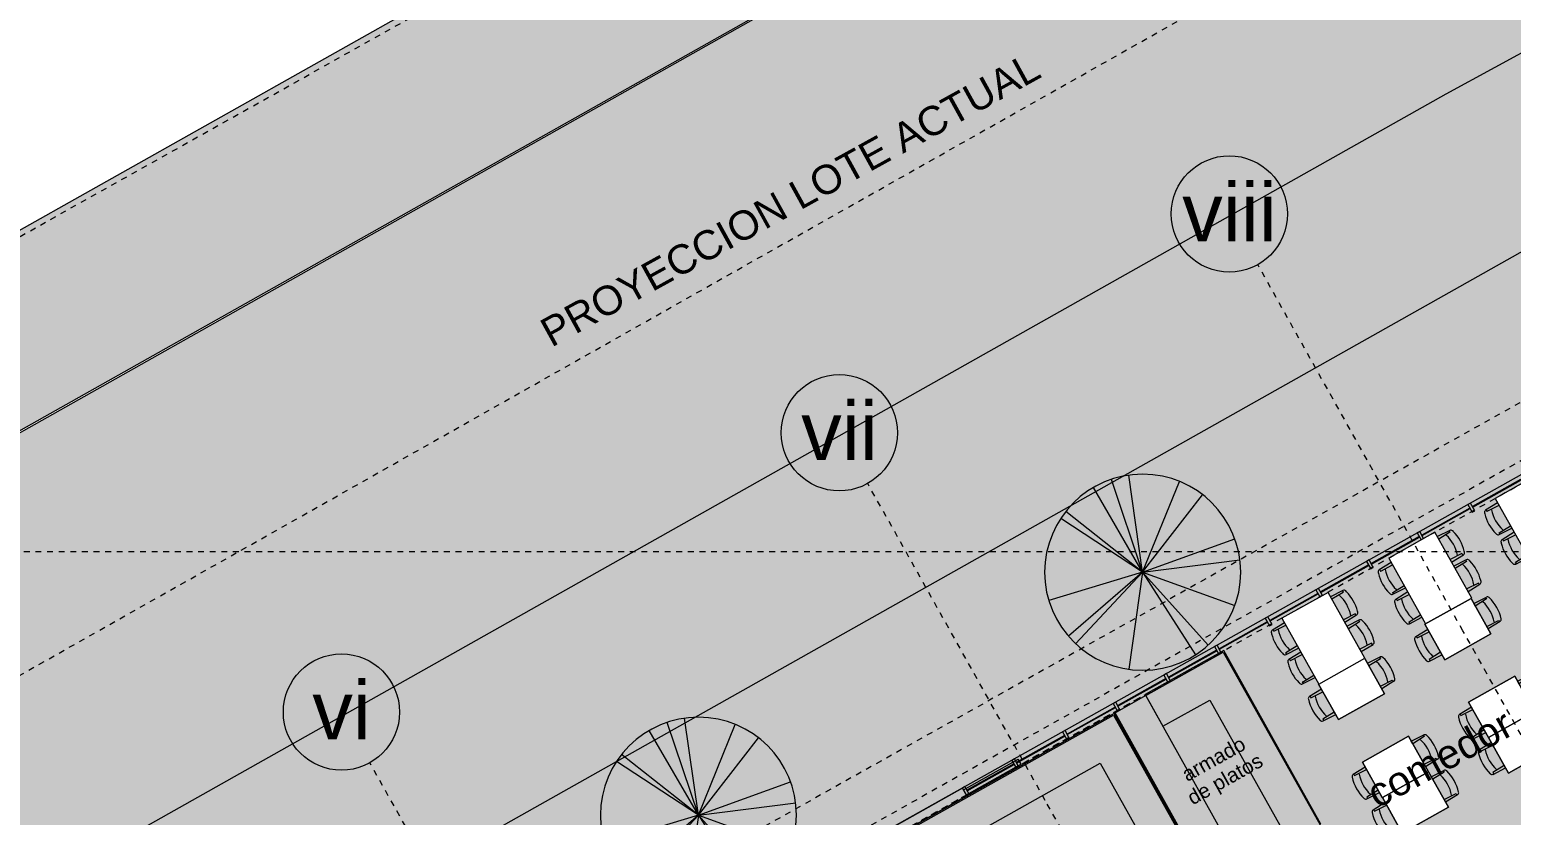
# Model space of a CAD drawing. Header units: metres. Extents: x -11.7 to 73.2, y 41.7 to 99.3.
# Drawn here: x 1.15 to 26.66, y 66.09 to 79.61 of the extents above; entities that cross this region are included whole.
import ezdxf

# ---------------------------------------------------------------- set-up
doc = ezdxf.new("R2010")
doc.units = ezdxf.units.M
for name, pattern in [('Dash dot', [0.015875, 0.00635, -0.004763, 0, -0.004763]), ('LíneaDeRejilla', [0.021, 0.012, -0.003, 0.003, -0.003]), ('Oculto', [0.006, 0.004, -0.002]), ('Overhead', [0.004, 0.0025, -0.0015])]:
    doc.linetypes.add(name, pattern=pattern)
for name, color, linetype, lineweight in [('A-DETL', 3, 'Continuous', 5), ('A-DETL-GENF', 92, 'Continuous', 5), ('A-DETL-LNOC', 90, 'Oculto', 5), ('A-FLOR-PROY', 1, 'Overhead', 5), ('A-GLAZ-CURT', 52, 'Continuous', 9), ('A-GLAZ-CWMG', 51, 'Continuous', 13), ('A-MUEB', 31, 'Continuous', 5), ('A-MURO', 113, 'Continuous', 9), ('A-MURO-ACHU', 111, 'Continuous', 9), ('A-PISO', 51, 'Continuous', 9), ('A-PISO-ACHU', 8, 'Continuous', 9), ('A-PSAJ-ARBOL', 71, 'Continuous', 5), ('A-TEXT-NOTA', 2, 'Continuous', 5), ('A-VENT-CORT', 52, 'Continuous', 5), ('A-VENT-CORT-MARC', 51, 'Continuous', 5), ('A-WALL', 113, 'Continuous', 18), ('S-REJI', 1, 'Continuous', 5), ('S-REJI-IDEN', 1, 'Continuous', 5)]:
    doc.layers.add(name, color=color, linetype=linetype, lineweight=lineweight)
doc.styles.add('Arial', font='Arial.ttf', dxfattribs={"height": 0.5})
doc.styles.add('Arial_2', font='Arial.ttf', dxfattribs={"height": 1})
doc.styles.add('Arial_3', font='Arial.ttf', dxfattribs={"height": 0.25})

# ---------------------------------------------------------------- blocks, each defined once
blk = doc.blocks.new('M_RPC Tree - Deciduous - Scarlet Oak - 6 mts-1356157-Nivel 1')
at = {"layer": 'A-PSAJ-ARBOL'}
for q in [(-0.539, 1.598), (-0.239, 1.669), (0.634, 1.563), (-0.848, 1.458), (1.032, 1.334), (-1.323, 1.046), (-1.409, 0.927), (1.585, 0.575), (-1.615, -0.485), (-1.277, -1.101), (-1.155, -1.229), (-0.24, -1.669), (1.673, 0.215), (0.91, -1.42), (1.129, -1.253), (1.587, -0.57)]:
    blk.add_line((0, 0), q, dxfattribs=at)
for start, end in [(360, 180), (180, 360)]:
    blk.add_arc((0, 0), 1.687, start, end, dxfattribs=at)
blk = doc.blocks.new('Panel de sistema - Vidrio-10-1633849-Nivel 1')
at = {"layer": 'A-GLAZ-CURT'}
for p, q in [((0.463, 0.005), (-0.463, 0.005)), ((-0.463, 0.005), (-0.463, -0.005)), ((0.463, -0.005), (0.463, 0.005)), ((-0.463, -0.005), (0.463, -0.005))]:
    blk.add_line(p, q, dxfattribs=at)
blk = doc.blocks.new('Panel de sistema - Vidrio-10-1633758-Nivel 1')
at = {"layer": 'A-GLAZ-CURT'}
for p, q in [((0.475, 0.005), (-0.475, 0.005)), ((-0.475, 0.005), (-0.475, -0.005)), ((0.475, -0.005), (0.475, 0.005)), ((-0.475, -0.005), (0.475, -0.005))]:
    blk.add_line(p, q, dxfattribs=at)
blk = doc.blocks.new('Montante rectangular - 50x150-1633746-Nivel 1')
at = {"layer": 'A-GLAZ-CWMG'}
for p, q in [((-0.025, 0.075), (0.025, 0.075)), ((-0.025, -0.075), (-0.025, 0.075)), ((0.025, 0.075), (0.025, -0.075)), ((0.025, -0.075), (-0.025, -0.075))]:
    blk.add_line(p, q, dxfattribs=at)
blk = doc.blocks.new('Montante rectangular - 50x150-V4-Nivel 1')
at = {"layer": 'A-GLAZ-CWMG'}
for p, q in [((-0.025, -0.075), (-0.025, 0.062)), ((0.025, 0.062), (0.025, -0.075)), ((0.025, -0.075), (-0.025, -0.075))]:
    blk.add_line(p, q, dxfattribs=at)
blk = doc.blocks.new('Montante rectangular - 50x150-V5-Nivel 1')
at = {"layer": 'A-GLAZ-CWMG'}
for p, q in [((-0.025, -0.075), (-0.025, 0.067)), ((0.025, 0.067), (0.025, -0.075)), ((0.025, -0.075), (-0.025, -0.075))]:
    blk.add_line(p, q, dxfattribs=at)
blk = doc.blocks.new('Montante rectangular - 50x150-1633851-Nivel 1')
at = {"layer": 'A-GLAZ-CWMG'}
for p, q in [((0, 0.075), (-0.05, 0.075)), ((-0.05, 0.075), (-0.05, -0.075)), ((0, -0.075), (0, 0.075)), ((-0.05, -0.075), (0, -0.075))]:
    blk.add_line(p, q, dxfattribs=at)
blk = doc.blocks.new('M_Counter Top-L Shaped - 600mm Depth-1771665-Nivel 1')
at = {"layer": 'A-MUEB'}
for p, q in [((2.224, 0), (-1.2, 0)), ((-1.2, 0), (-1.2, -0.055)), ((-1.2, -0.105), (-1.2, -1.055)), ((-1.181, -1.55), (-1.181, -0.019)), ((-1.181, -0.019), (2.224, -0.019)), ((-0.575, -1.55), (-0.575, -0.625)), ((-0.575, -0.625), (2.224, -0.625)), ((-1.2, -1.105), (-1.2, -1.55)), ((-1.2, -1.55), (-0.575, -1.55))]:
    blk.add_line(p, q, dxfattribs=at)
blk = doc.blocks.new('M_Counter Top-L Shaped - 600mm Depth-1771570-Nivel 1')
at = {"layer": 'A-MUEB'}
for p, q in [((2.202, 0), (-1.2, 0)), ((-1.2, 0), (-1.2, -3.997)), ((2.202, -0.625), (2.202, 0)), ((-1.181, -3.997), (-1.181, -0.019)), ((-1.181, -0.019), (2.202, -0.019)), ((-0.575, -3.997), (-0.575, -0.625)), ((-0.575, -0.625), (2.202, -0.625)), ((-1.2, -3.997), (-0.575, -3.997))]:
    blk.add_line(p, q, dxfattribs=at)
blk = doc.blocks.new('M_Counter Top - 600mm Depth-1647227-Nivel 1')
at = {"layer": 'A-MUEB'}
for p, q in [((2.204, 0), (-1.2, 0)), ((-1.2, 0), (-1.2, -0.625)), ((2.204, -0.625), (2.204, 0)), ((-1.2, -0.019), (2.204, -0.019)), ((-1.2, -0.625), (2.204, -0.625))]:
    blk.add_line(p, q, dxfattribs=at)
blk = doc.blocks.new('MesadeComedor 2p Parametrica-Planta - Mesa de Comedor Pequeña de 2 Puestos-1692873-Nivel 1')
at = {"layer": 'A-DETL-GENF'}
for p, q in [((-0.616, 0.455), (-0.605, 0.698)), ((-0.605, 0.686), (-0.577, 0.686)), ((-0.577, 0.686), (-0.566, 0.455)), ((-0.164, 0.455), (-0.153, 0.685)), ((-0.153, 0.685), (-0.125, 0.685)), ((-0.125, 0.698), (-0.114, 0.455)), ((-0.015, 0.455), (-0.712, 0.455)), ((-0.712, 0.455), (-0.015, 0.455)), ((-0.566, 0.455), (-0.616, 0.455)), ((-0.114, 0.455), (-0.164, 0.455)), ((-0.015, -0.455), (-0.015, 0.455)), ((-0.015, 0.455), (-0.015, -0.455)), ((-0.715, -0.451), (-0.715, -0.455)), ((-0.715, -0.455), (-0.715, -0.451)), ((-0.715, -0.455), (-0.015, -0.455)), ((-0.015, -0.455), (-0.715, -0.455)), ((-0.566, -0.455), (-0.616, -0.455)), ((-0.616, -0.455), (-0.605, -0.698)), ((-0.577, -0.686), (-0.566, -0.455)), ((-0.114, -0.455), (-0.164, -0.455)), ((-0.164, -0.455), (-0.153, -0.685)), ((-0.125, -0.698), (-0.114, -0.455)), ((-0.605, -0.686), (-0.577, -0.686)), ((-0.153, -0.685), (-0.125, -0.685))]:
    blk.add_line(p, q, dxfattribs=at)
for centre, radius, start, end in [((-0.365, 0.023), 0.743, 73.5801, 106.4199), ((-0.563, 0.696), 0.0417, 106.4199, 177.4596), ((-0.365, 0.01), 0.627, 71.5812, 108.4188), ((-0.167, 0.696), 0.0417, 2.5404, 73.5801), ((-0.563, -0.696), 0.0417, 182.5404, 253.5801), ((-0.365, -0.023), 0.743, 253.5801, 286.4199), ((-0.365, -0.01), 0.627, 251.5812, 288.4188), ((-0.167, -0.696), 0.0417, 286.4199, 357.4596)]:
    blk.add_arc(centre, radius, start, end, dxfattribs=at)
blk = doc.blocks.new('MesadeComedor 4p Parametrica-Planta - Mesa de Comedor de 4 Puestos-1696959-Nivel 1')
at = {"layer": 'A-DETL-GENF'}
for p, q in [((-0.617, 0.694), (-0.628, 0.455)), ((-0.615, 0.682), (-0.59, 0.682)), ((-0.589, 0.681), (-0.579, 0.455)), ((-0.57, 0.738), (-0.587, 0.733)), ((-0.167, 0.733), (-0.184, 0.738)), ((-0.166, 0.681), (-0.176, 0.456)), ((-0.136, 0.682), (-0.165, 0.682)), ((-0.127, 0.455), (-0.137, 0.694)), ((-0.037, 0.694), (-0.048, 0.455)), ((-0.035, 0.682), (-0.01, 0.682)), ((-0.009, 0.681), (0.001, 0.455)), ((0.01, 0.738), (-0.007, 0.733)), ((0.413, 0.733), (0.396, 0.738)), ((0.414, 0.681), (0.404, 0.455)), ((0.444, 0.682), (0.415, 0.682)), ((0.453, 0.455), (0.443, 0.694)), ((0.585, 0.455), (-0.715, 0.455)), ((-0.715, 0.455), (-0.715, -0.455)), ((0.585, 0.441), (0.585, 0.455)), ((-0.715, -0.455), (0.583, -0.455)), ((-0.628, -0.455), (-0.617, -0.698)), ((-0.589, -0.685), (-0.579, -0.455)), ((-0.166, -0.685), (-0.176, -0.455)), ((-0.137, -0.698), (-0.127, -0.455)), ((-0.048, -0.455), (-0.037, -0.698)), ((-0.009, -0.685), (0.001, -0.455)), ((0.414, -0.685), (0.404, -0.455)), ((0.443, -0.698), (0.453, -0.455)), ((-0.615, -0.686), (-0.59, -0.686)), ((-0.587, -0.736), (-0.57, -0.741)), ((-0.184, -0.741), (-0.167, -0.736)), ((-0.136, -0.686), (-0.165, -0.686)), ((-0.035, -0.686), (-0.01, -0.686)), ((-0.007, -0.736), (0.01, -0.741)), ((0.396, -0.741), (0.413, -0.736)), ((0.444, -0.686), (0.415, -0.686))]:
    blk.add_line(p, q, dxfattribs=at)
for centre, radius, start, end in [((-0.576, 0.693), 0.0417, 106.4199, 177.4596), ((-0.59, 0.681), 0.00104, 2.5404, 90), ((-0.377, 0.006), 0.627, 71.5812, 108.4188), ((-0.377, 0.043), 0.721, 74.4748, 105.5252), ((-0.179, 0.693), 0.0417, 2.5404, 73.5801), ((-0.165, 0.681), 0.00104, 90, 177.4596), ((0.004, 0.693), 0.0417, 106.4199, 177.4596), ((-0.01, 0.681), 0.00104, 2.5404, 90), ((0.203, 0.006), 0.627, 71.5812, 108.4188), ((0.203, 0.043), 0.721, 74.4748, 105.5252), ((0.401, 0.693), 0.0417, 2.5404, 73.5801), ((0.415, 0.681), 0.00104, 90, 177.4596), ((-0.576, -0.696), 0.0417, 182.5404, 253.5801), ((-0.59, -0.685), 0.00104, 270, 357.4596), ((-0.377, -0.01), 0.627, 251.5812, 288.4188), ((-0.377, -0.046), 0.721, 254.4748, 285.5252), ((-0.179, -0.696), 0.0417, 286.4199, 357.4596), ((-0.165, -0.685), 0.00104, 182.5404, 270), ((0.004, -0.696), 0.0417, 182.5404, 253.5801), ((-0.01, -0.685), 0.00104, 270, 357.4596), ((0.203, -0.01), 0.627, 251.5812, 288.4188), ((0.203, -0.046), 0.721, 254.4748, 285.5252), ((0.401, -0.696), 0.0417, 286.4199, 357.4596), ((0.415, -0.685), 0.00104, 182.5404, 270)]:
    blk.add_arc(centre, radius, start, end, dxfattribs=at)
blk = doc.blocks.new('MesadeComedor 4p Parametrica-Planta - Mesa de Comedor de 4 Puestos-V37-Nivel 1')
at = {"layer": 'A-DETL-GENF'}
for p, q in [((-0.617, 0.694), (-0.628, 0.455)), ((-0.615, 0.682), (-0.59, 0.682)), ((-0.589, 0.681), (-0.579, 0.455)), ((-0.57, 0.738), (-0.587, 0.733)), ((-0.167, 0.733), (-0.184, 0.738)), ((-0.166, 0.681), (-0.176, 0.455)), ((-0.136, 0.682), (-0.165, 0.682)), ((-0.127, 0.455), (-0.137, 0.694)), ((-0.037, 0.694), (-0.048, 0.455)), ((-0.035, 0.682), (-0.01, 0.682)), ((-0.009, 0.681), (0.001, 0.455)), ((0.01, 0.738), (-0.007, 0.733)), ((0.413, 0.733), (0.396, 0.738)), ((0.414, 0.681), (0.404, 0.455)), ((0.444, 0.682), (0.415, 0.682)), ((0.453, 0.455), (0.443, 0.694)), ((0.585, 0.455), (-0.715, 0.455)), ((-0.715, 0.455), (-0.715, -0.455)), ((0.585, -0.455), (0.585, 0.455)), ((-0.715, -0.455), (0.585, -0.455)), ((-0.628, -0.455), (-0.617, -0.698)), ((-0.589, -0.685), (-0.579, -0.455)), ((-0.166, -0.685), (-0.176, -0.455)), ((-0.137, -0.698), (-0.127, -0.455)), ((-0.048, -0.455), (-0.037, -0.698)), ((-0.009, -0.685), (0.001, -0.455)), ((0.414, -0.685), (0.404, -0.455)), ((0.443, -0.698), (0.453, -0.455)), ((-0.615, -0.686), (-0.59, -0.686)), ((-0.587, -0.736), (-0.57, -0.741)), ((-0.184, -0.741), (-0.167, -0.736)), ((-0.136, -0.686), (-0.165, -0.686)), ((-0.035, -0.686), (-0.01, -0.686)), ((-0.007, -0.736), (0.01, -0.741)), ((0.396, -0.741), (0.413, -0.736)), ((0.444, -0.686), (0.415, -0.686))]:
    blk.add_line(p, q, dxfattribs=at)
for centre, radius, start, end in [((-0.576, 0.693), 0.0417, 106.4199, 177.4596), ((-0.59, 0.681), 0.00104, 2.5404, 90), ((-0.377, 0.006), 0.627, 71.5812, 108.4188), ((-0.377, 0.043), 0.721, 74.4748, 105.5252), ((-0.179, 0.693), 0.0417, 2.5404, 73.5801), ((-0.165, 0.681), 0.00104, 90, 177.4596), ((0.004, 0.693), 0.0417, 106.4199, 177.4596), ((-0.01, 0.681), 0.00104, 2.5404, 90), ((0.203, 0.006), 0.627, 71.5812, 108.4188), ((0.203, 0.043), 0.721, 74.4748, 105.5252), ((0.401, 0.693), 0.0417, 2.5404, 73.5801), ((0.415, 0.681), 0.00104, 90, 177.4596), ((-0.576, -0.696), 0.0417, 182.5404, 253.5801), ((-0.59, -0.685), 0.00104, 270, 357.4596), ((-0.377, -0.01), 0.627, 251.5812, 288.4188), ((-0.377, -0.046), 0.721, 254.4748, 285.5252), ((-0.179, -0.696), 0.0417, 286.4199, 357.4596), ((-0.165, -0.685), 0.00104, 182.5404, 270), ((0.004, -0.696), 0.0417, 182.5404, 253.5801), ((-0.01, -0.685), 0.00104, 270, 357.4596), ((0.203, -0.01), 0.627, 251.5812, 288.4188), ((0.203, -0.046), 0.721, 254.4748, 285.5252), ((0.401, -0.696), 0.0417, 286.4199, 357.4596), ((0.415, -0.685), 0.00104, 182.5404, 270)]:
    blk.add_arc(centre, radius, start, end, dxfattribs=at)
blk = doc.blocks.new('MesadeComedor 2p Parametrica-Planta - Mesa de Comedor Pequeña de 2 Puestos-V38-Nivel 1')
at = {"layer": 'A-DETL-GENF'}
for p, q in [((-0.616, 0.455), (-0.605, 0.698)), ((-0.605, 0.686), (-0.577, 0.686)), ((-0.577, 0.686), (-0.566, 0.455)), ((-0.164, 0.455), (-0.153, 0.685)), ((-0.153, 0.685), (-0.125, 0.685)), ((-0.125, 0.698), (-0.114, 0.455)), ((-0.015, 0.455), (-0.715, 0.455)), ((-0.715, 0.455), (-0.715, -0.455)), ((-0.715, 0.455), (-0.015, 0.455)), ((-0.715, -0.455), (-0.715, 0.455)), ((-0.566, 0.455), (-0.616, 0.455)), ((-0.114, 0.455), (-0.164, 0.455)), ((-0.715, -0.455), (-0.015, -0.455)), ((-0.015, -0.455), (-0.715, -0.455)), ((-0.566, -0.455), (-0.616, -0.455)), ((-0.616, -0.455), (-0.605, -0.698)), ((-0.577, -0.686), (-0.566, -0.455)), ((-0.114, -0.455), (-0.164, -0.455)), ((-0.164, -0.455), (-0.153, -0.685)), ((-0.125, -0.698), (-0.114, -0.455)), ((-0.605, -0.686), (-0.577, -0.686)), ((-0.153, -0.685), (-0.125, -0.685))]:
    blk.add_line(p, q, dxfattribs=at)
for centre, radius, start, end in [((-0.365, 0.023), 0.743, 73.5801, 106.4199), ((-0.563, 0.696), 0.0417, 106.4199, 177.4596), ((-0.365, 0.01), 0.627, 71.5812, 108.4188), ((-0.167, 0.696), 0.0417, 2.5404, 73.5801), ((-0.563, -0.696), 0.0417, 182.5404, 253.5801), ((-0.365, -0.023), 0.743, 253.5801, 286.4199), ((-0.365, -0.01), 0.627, 251.5812, 288.4188), ((-0.167, -0.696), 0.0417, 286.4199, 357.4596)]:
    blk.add_arc(centre, radius, start, end, dxfattribs=at)
blk = doc.blocks.new('MesadeComedor 2p Parametrica-Planta - Mesa de Comedor Pequeña de 2 Puestos-V39-Nivel 1')
at = {"layer": 'A-DETL-GENF'}
for p, q in [((-0.616, 0.455), (-0.605, 0.698)), ((-0.605, 0.686), (-0.577, 0.686)), ((-0.577, 0.686), (-0.566, 0.455)), ((-0.164, 0.455), (-0.153, 0.685)), ((-0.153, 0.685), (-0.125, 0.685)), ((-0.125, 0.698), (-0.114, 0.455)), ((-0.015, 0.455), (-0.715, 0.455)), ((-0.715, 0.455), (-0.715, -0.455)), ((-0.715, 0.455), (-0.015, 0.455)), ((-0.715, -0.455), (-0.715, 0.455)), ((-0.566, 0.455), (-0.616, 0.455)), ((-0.114, 0.455), (-0.164, 0.455)), ((-0.015, -0.455), (-0.015, 0.455)), ((-0.015, 0.455), (-0.015, -0.455)), ((-0.715, -0.455), (-0.015, -0.455)), ((-0.015, -0.455), (-0.715, -0.455)), ((-0.566, -0.455), (-0.616, -0.455)), ((-0.616, -0.455), (-0.605, -0.698)), ((-0.577, -0.686), (-0.566, -0.455)), ((-0.114, -0.455), (-0.164, -0.455)), ((-0.164, -0.455), (-0.153, -0.685)), ((-0.125, -0.698), (-0.114, -0.455)), ((-0.605, -0.686), (-0.577, -0.686)), ((-0.153, -0.685), (-0.125, -0.685))]:
    blk.add_line(p, q, dxfattribs=at)
for centre, radius, start, end in [((-0.365, 0.023), 0.743, 73.5801, 106.4199), ((-0.563, 0.696), 0.0417, 106.4199, 177.4596), ((-0.365, 0.01), 0.627, 71.5812, 108.4188), ((-0.167, 0.696), 0.0417, 2.5404, 73.5801), ((-0.563, -0.696), 0.0417, 182.5404, 253.5801), ((-0.365, -0.023), 0.743, 253.5801, 286.4199), ((-0.365, -0.01), 0.627, 251.5812, 288.4188), ((-0.167, -0.696), 0.0417, 286.4199, 357.4596)]:
    blk.add_arc(centre, radius, start, end, dxfattribs=at)
blk = doc.blocks.new('MesadeComedor 4p Parametrica-Planta - Mesa de Comedor de 4 Puestos-V40-Nivel 1')
at = {"layer": 'A-DETL-GENF'}
for p, q in [((-0.617, 0.694), (-0.628, 0.455)), ((-0.615, 0.682), (-0.59, 0.682)), ((-0.589, 0.681), (-0.579, 0.455)), ((-0.57, 0.738), (-0.587, 0.733)), ((-0.167, 0.733), (-0.184, 0.738)), ((-0.166, 0.681), (-0.176, 0.455)), ((-0.136, 0.682), (-0.165, 0.682)), ((-0.127, 0.455), (-0.137, 0.694)), ((-0.037, 0.694), (-0.048, 0.455)), ((-0.035, 0.682), (-0.01, 0.682)), ((-0.009, 0.681), (0.001, 0.455)), ((0.01, 0.738), (-0.007, 0.733)), ((0.413, 0.733), (0.396, 0.738)), ((0.414, 0.681), (0.404, 0.455)), ((0.444, 0.682), (0.415, 0.682)), ((0.453, 0.455), (0.443, 0.694)), ((0.585, 0.455), (-0.715, 0.455)), ((-0.715, 0.455), (-0.715, -0.455)), ((0.585, 0.451), (0.585, 0.455)), ((-0.715, -0.455), (0.583, -0.455)), ((-0.628, -0.455), (-0.617, -0.698)), ((-0.589, -0.685), (-0.579, -0.455)), ((-0.166, -0.685), (-0.176, -0.455)), ((-0.137, -0.698), (-0.127, -0.455)), ((-0.048, -0.455), (-0.037, -0.698)), ((-0.009, -0.685), (0.001, -0.455)), ((0.414, -0.685), (0.404, -0.455)), ((0.443, -0.698), (0.453, -0.455)), ((-0.615, -0.686), (-0.59, -0.686)), ((-0.587, -0.736), (-0.57, -0.741)), ((-0.184, -0.741), (-0.167, -0.736)), ((-0.136, -0.686), (-0.165, -0.686)), ((-0.035, -0.686), (-0.01, -0.686)), ((-0.007, -0.736), (0.01, -0.741)), ((0.396, -0.741), (0.413, -0.736)), ((0.444, -0.686), (0.415, -0.686))]:
    blk.add_line(p, q, dxfattribs=at)
for centre, radius, start, end in [((-0.576, 0.693), 0.0417, 106.4199, 177.4596), ((-0.59, 0.681), 0.00104, 2.5404, 90), ((-0.377, 0.006), 0.627, 71.5812, 108.4188), ((-0.377, 0.043), 0.721, 74.4748, 105.5252), ((-0.179, 0.693), 0.0417, 2.5404, 73.5801), ((-0.165, 0.681), 0.00104, 90, 177.4596), ((0.004, 0.693), 0.0417, 106.4199, 177.4596), ((-0.01, 0.681), 0.00104, 2.5404, 90), ((0.203, 0.006), 0.627, 71.5812, 108.4188), ((0.203, 0.043), 0.721, 74.4748, 105.5252), ((0.401, 0.693), 0.0417, 2.5404, 73.5801), ((0.415, 0.681), 0.00104, 90, 177.4596), ((-0.576, -0.696), 0.0417, 182.5404, 253.5801), ((-0.59, -0.685), 0.00104, 270, 357.4596), ((-0.377, -0.01), 0.627, 251.5812, 288.4188), ((-0.377, -0.046), 0.721, 254.4748, 285.5252), ((-0.179, -0.696), 0.0417, 286.4199, 357.4596), ((-0.165, -0.685), 0.00104, 182.5404, 270), ((0.004, -0.696), 0.0417, 182.5404, 253.5801), ((-0.01, -0.685), 0.00104, 270, 357.4596), ((0.203, -0.01), 0.627, 251.5812, 288.4188), ((0.203, -0.046), 0.721, 254.4748, 285.5252), ((0.401, -0.696), 0.0417, 286.4199, 357.4596), ((0.415, -0.685), 0.00104, 182.5404, 270)]:
    blk.add_arc(centre, radius, start, end, dxfattribs=at)
blk = doc.blocks.new('Grid - 4mm-563819-Nivel 1')
at = {"layer": 'S-REJI-IDEN'}
blk.add_circle((0, 0), 0.004, dxfattribs=at)

msp = doc.modelspace()

# ---------------------------------------------------------------- hatches: boundary and pattern name
at = {"layer": 'A-DETL-GENF'}
h = msp.add_hatch(color=7, dxfattribs=at)
h.paths.add_polyline_path([(25.241, 62.621), (26.287, 63.209), (26.217, 63.334), (26.17, 63.307), (25.727, 64.098), (25.6, 64.027), (25.551, 64.114), (25.678, 64.185), (25.535, 64.441), (26.328, 64.886), (26.964, 63.758), (28.008, 64.344), (27.373, 65.477), (28.167, 65.922), (28.803, 64.789), (29.84, 65.37), (29.207, 66.499), (30.001, 66.944), (30.634, 65.815), (32.66, 66.951), (32.18, 67.809), (32.311, 67.882), (32.865, 66.894), (33.894, 67.473), (33.414, 68.329), (33.169, 68.191), (33.096, 68.322), (33.341, 68.459), (30.292, 73.898), (21.638, 69.049), (25.241, 62.622)], flags=0)
h.paths.add_polyline_path([(25.532, 64.446), (25.19, 65.056), (25.984, 65.501), (26.326, 64.891), (25.535, 64.447)], flags=0)
h.paths.add_polyline_path([(27.364, 65.473), (27.021, 66.084), (27.815, 66.529), (28.157, 65.918), (27.373, 65.479)], flags=0)
h.paths.add_polyline_path([(24.781, 65.787), (24.095, 67.007), (24.889, 67.452), (25.574, 66.232), (24.817, 65.807)], flags=0)
h.paths.add_polyline_path([(29.198, 66.496), (28.856, 67.106), (29.65, 67.551), (29.992, 66.941), (29.207, 66.501)], flags=0)
h.paths.add_polyline_path([(26.609, 66.82), (25.923, 68.041), (26.717, 68.486), (27.403, 67.265), (26.729, 66.888)], flags=0)
h.paths.add_polyline_path([(23.683, 67.737), (23.34, 68.348), (23.344, 68.35), (22.71, 69.481), (23.504, 69.926), (24.139, 68.792), (24.136, 68.79), (24.476, 68.182), (24.205, 68.03)], flags=0)
h.paths.add_polyline_path([(28.441, 67.847), (27.755, 69.068), (28.549, 69.512), (29.234, 68.292), (28.891, 68.099)], flags=0)
h.paths.add_polyline_path([(25.513, 68.767), (25.171, 69.377), (25.183, 69.384), (24.548, 70.517), (25.342, 70.962), (25.978, 69.828), (25.965, 69.821), (26.307, 69.212), (25.923, 68.996)], flags=0)
h.paths.add_polyline_path([(27.354, 69.798), (27.012, 70.409), (27.015, 70.411), (26.38, 71.543), (27.174, 71.988), (27.808, 70.854), (27.806, 70.852), (28.147, 70.243), (27.403, 69.826)], flags=0)
h = msp.add_hatch(color=7, dxfattribs=at)
h.paths.add_polyline_path([(4.917, 51.393), (7.972, 53.105), (7.582, 53.801), (6.404, 53.141), (6.493, 52.981), (6.45, 52.957), (6.336, 53.16), (7.558, 53.845), (7.167, 54.542), (5.99, 53.88), (6.086, 53.708), (6.043, 53.684), (5.922, 53.899), (7.273, 54.659), (8.173, 53.053), (12.576, 55.522), (12.502, 55.653), (12.677, 55.751), (11.479, 57.888), (9.734, 56.91), (10.932, 54.773), (11.107, 54.871), (11.18, 54.74), (9.215, 53.638), (7.869, 56.039), (8.417, 56.344), (8.49, 56.213), (8.509, 56.221), (9.682, 54.127), (9.25, 53.883), (9.272, 53.843), (10.802, 54.7), (9.604, 56.837), (9.188, 56.604), (9.114, 56.735), (12.827, 58.816), (12.9, 58.685), (11.959, 58.157), (13.157, 56.02), (13.837, 56.401), (13.079, 57.754), (13.428, 57.949), (14.186, 56.597), (14.884, 56.988), (13.686, 59.125), (13.598, 59.076), (13.524, 59.207), (14.528, 59.769), (14.601, 59.638), (14.514, 59.589), (15.712, 57.452), (16.628, 57.966), (15.43, 60.103), (15.299, 60.029), (15.225, 60.16), (15.836, 60.503), (17.107, 58.235), (18.821, 59.195), (17.55, 61.463), (17.681, 61.537), (18.952, 59.269), (20.806, 60.308), (20.5, 60.853), (20.631, 60.926), (20.937, 60.381), (22.18, 61.078), (20.982, 63.215), (19.739, 62.518), (20.191, 61.711), (20.06, 61.638), (19.535, 62.576), (21.039, 63.419), (22.311, 61.151), (25.037, 62.679), (23.839, 64.816), (21.898, 63.728), (21.824, 63.859), (23.895, 65.022), (23.455, 65.807), (22.91, 65.502), (22.837, 65.633), (23.382, 65.938), (21.638, 69.049), (1.261, 57.633), (1.268, 57.62), (2.145, 58.112), (2.219, 57.981), (1.462, 57.557), (2.834, 55.108), (3.003, 55.203), (3.028, 55.16), (2.859, 55.065), (3.347, 54.193), (4.816, 54.994), (4.292, 55.929), (6.019, 56.896), (6.833, 55.444), (6.702, 55.371), (5.962, 56.692), (5.244, 56.29), (5.738, 55.408), (5.766, 55.423), (5.79, 55.379), (5.546, 55.242), (5.521, 55.286), (5.695, 55.383), (5.201, 56.265), (4.496, 55.868), (5.021, 54.935), (3.421, 54.062), (4.18, 52.708), (4.616, 52.953), (4.64, 52.909), (4.204, 52.664), (4.547, 52.054), (4.982, 52.299), (5.007, 52.255), (4.571, 52.01), (4.857, 51.501)], flags=0)
h.paths.add_polyline_path([(10.327, 54.491), (9.153, 56.584), (9.589, 56.829), (10.763, 54.735), (10.699, 54.7)], flags=0)
h.paths.add_polyline_path([(4.052, 54.583), (3.559, 55.458), (3.55, 55.454), (3.526, 55.497), (3.769, 55.634), (3.794, 55.591), (3.602, 55.483), (4.095, 54.607)], flags=0)
h.paths.add_polyline_path([(6.313, 55.674), (6.288, 55.717), (6.445, 55.805), (6.47, 55.762), (6.337, 55.687)], flags=0)
h.paths.add_polyline_path([(7.429, 56.824), (6.621, 58.265), (6.624, 58.266), (6.551, 58.397), (6.547, 58.397), (5.69, 59.927), (5.708, 59.937), (5.634, 60.068), (5.748, 60.13), (7.486, 57.028), (8.235, 57.448), (8.308, 57.317), (7.472, 56.848)], flags=0)
h.paths.add_polyline_path([(4.108, 57.11), (4.083, 57.153), (5.308, 57.839), (5.332, 57.795), (4.127, 57.12)], flags=0)
h.paths.add_polyline_path([(15.363, 57.257), (15.363, 57.257), (15.363, 57.257)], flags=0)
h.paths.add_polyline_path([(5.448, 57.607), (4.517, 59.269), (4.648, 59.343), (5.506, 57.812), (5.766, 57.957), (5.839, 57.826), (5.498, 57.635)], flags=0)
h.paths.add_polyline_path([(3.79, 57.677), (3.668, 57.895), (3.712, 57.919), (3.713, 57.917), (4.9, 58.585), (4.924, 58.541), (3.737, 57.873), (3.834, 57.701)], flags=0)
h.paths.add_polyline_path([(9.093, 57.757), (9.02, 57.888), (9.015, 57.888), (7.35, 60.857), (7.482, 60.929), (8.279, 59.507), (8.79, 59.794), (8.864, 59.663), (8.701, 59.572), (9.483, 58.176), (9.134, 57.981), (9.147, 57.959), (10.025, 58.451), (10.098, 58.32), (9.114, 57.769)], flags=0)
h.paths.add_polyline_path([(3.407, 58.36), (3.285, 58.579), (3.329, 58.603), (3.451, 58.384)], flags=0)
h.paths.add_polyline_path([(10.897, 58.768), (10.823, 58.899), (11.702, 59.391), (11.689, 59.411), (11.341, 59.216), (10.559, 60.612), (10.404, 60.527), (10.33, 60.657), (10.834, 60.939), (10.036, 62.363), (10.167, 62.436), (11.832, 59.464), (12.661, 59.929), (12.734, 59.798), (10.982, 58.816)], flags=0)
h.paths.add_polyline_path([(9.561, 60.054), (9.488, 60.185), (9.491, 60.187), (8.693, 61.61), (8.823, 61.683), (9.622, 60.26), (9.633, 60.266), (9.706, 60.135), (9.622, 60.088)], flags=0)
h.paths.add_polyline_path([(13.52, 60.238), (11.78, 63.341), (11.911, 63.414), (13.577, 60.442), (14.406, 60.907), (14.479, 60.776), (13.577, 60.27)], flags=0)
h.paths.add_polyline_path([(15.264, 61.217), (13.525, 64.319), (13.656, 64.392), (15.395, 61.29)], flags=0)
h.paths.add_polyline_path([(14.456, 64.841), (14.383, 64.972), (17.211, 66.557), (17.285, 66.426), (14.503, 64.867)], flags=0)
at = {"layer": 'A-MURO-ACHU'}
msp.add_hatch(color=256, dxfattribs=at).paths.add_polyline_path([(15.666, 65.519), (17.285, 66.426), (17.211, 66.557), (15.594, 65.651), (15.628, 65.589)], flags=0)
at = {"layer": 'A-PISO-ACHU'}
h = msp.add_hatch(color=256, dxfattribs=at)
h.paths.add_polyline_path([(-5.714, 41.658), (19.599, 41.658), (19.605, 42.464), (40.933, 42.478), (40.946, 41.658), (44.914, 41.658), (44.914, 42.48), (49.914, 42.481), (49.914, 42.473), (54.904, 42.467), (54.904, 41.658), (54.914, 41.658), (54.914, 42.487), (58.671, 42.49), (57.849, 43.512), (57.759, 43.633), (57.679, 43.76), (57.608, 43.893), (57.547, 44.031), (57.497, 44.173), (57.458, 44.319), (57.43, 44.467), (57.413, 44.616), (57.408, 44.767), (57.416, 57.285), (57.416, 79.65), (59.917, 86.617), (59.925, 86.624), (59.917, 86.63), (59.917, 92.022), (59.937, 92.025), (59.938, 92.176), (59.913, 92.171), (59.911, 92.211), (59.893, 92.408), (59.857, 92.628), (59.826, 92.772), (59.775, 92.954), (59.72, 93.115), (59.744, 93.126), (59.671, 93.306), (59.587, 93.481), (59.489, 93.654), (59.488, 93.656), (59.386, 93.814), (59.271, 93.971), (59.146, 94.12), (59.012, 94.261), (58.87, 94.394), (58.719, 94.517), (58.562, 94.631), (58.397, 94.735), (58.227, 94.828), (58.05, 94.911), (57.87, 94.983), (57.685, 95.043), (57.496, 95.092), (57.305, 95.129), (57.079, 95.156), (56.886, 95.167), (56.707, 95.167), (56.506, 95.154), (56.311, 95.129), (56.119, 95.092), (55.93, 95.043), (55.744, 94.983), (55.563, 94.911), (55.393, 94.831), (25.532, 78.496), (-2.224, 62.875), (-2.521, 62.641), (-2.81, 62.398), (-3.092, 62.145), (-3.365, 61.884), (-3.63, 61.615), (-3.887, 61.338), (-4.184, 60.991), (-4.425, 60.691), (-4.656, 60.384), (-4.861, 60.093), (-5.072, 59.772), (-5.273, 59.444), (-5.464, 59.111), (-5.601, 58.856), (-5.77, 58.518), (-5.928, 58.175), (-6.075, 57.827), (-6.227, 57.429), (-6.336, 57.118), (26.988, 75.873), (54.461, 90.902), (54.461, 90.864), (54.482, 90.875), (54.482, 87.45), (54.461, 87.439), (54.461, 46.001), (-5.712, 46.001)], flags=0)
h.paths.add_polyline_path([(67.406, 45.89), (67.409, 50.912), (73.16, 50.909), (73.16, 51.904), (68.416, 51.907), (68.415, 93.643), (68.405, 93.658), (68.398, 93.655), (66.287, 95.202), (66.248, 95.297), (66.229, 95.323), (66.151, 95.451), (66.084, 95.584), (66.026, 95.722), (65.979, 95.864), (65.943, 96.009), (65.938, 96.009), (65.891, 96.157), (65.918, 96.156), (65.916, 97.029), (65.889, 97.163), (69.835, 99.325), (65.321, 99.325), (65.213, 99.199), (65.126, 99.017), (65.053, 98.836), (64.992, 98.651), (64.944, 98.462), (64.907, 98.27), (64.884, 98.083), (64.892, 96.089), (64.918, 95.908), (64.958, 95.718), (65.01, 95.53), (65.075, 95.346), (65.151, 95.167), (65.238, 94.993), (65.337, 94.825), (65.447, 94.664), (65.566, 94.511), (67.438, 93.14), (67.412, 55.141), (65.53, 53.447), (65.421, 53.313), (65.321, 53.172), (65.231, 53.023), (65.157, 52.879), (65.108, 52.773), (65.051, 52.623), (65.004, 52.469), (64.968, 52.313), (64.941, 52.154), (64.926, 51.995), (64.92, 50.253), (64.92, 49.186), (64.917, 49.186), (64.913, 47.95), (64.976, 47.772), (65.051, 47.597), (65.137, 47.428), (65.233, 47.265), (65.34, 47.108), (65.456, 46.957), (65.581, 46.815), (65.715, 46.681), (65.858, 46.555), (66.008, 46.439), (66.165, 46.333), (66.328, 46.236), (66.498, 46.151), (66.672, 46.076), (66.851, 46.012), (67.033, 45.96), (67.218, 45.919)], flags=0)
h.paths.add_polyline_path([(20.152, 57.717), (49.236, 57.717), (49.236, 71.036), (27.997, 59.062), (26.695, 61.379), (20.172, 57.728)], flags=0)
h.paths.add_polyline_path([(-9.942, 67.27), (-9.634, 67.277), (-9.331, 67.295), (-9.026, 67.325), (-8.723, 67.366), (-8.422, 67.419), (22.136, 84.617), (49.022, 99.325), (42.771, 99.325), (20.68, 87.24), (-11.749, 68.989), (-11.749, 67.478), (-11.725, 67.475), (-11.434, 67.435), (-11.123, 67.378), (-10.839, 67.317), (-10.554, 67.291), (-10.248, 67.275)], flags=0)
msp.add_hatch(color=256, dxfattribs=at).paths.add_polyline_path([(-11.749, 53.509), (-11.549, 53.533), (-11.256, 53.581), (-10.965, 53.642), (-10.676, 53.714), (-10.392, 53.799), (-10.111, 53.896), (-9.834, 54.005), (-9.563, 54.126), (-9.296, 54.257), (-9.036, 54.4), (-8.782, 54.554), (-8.534, 54.719), (-8.294, 54.894), (-8.062, 55.079), (-7.837, 55.274), (-7.621, 55.478), (-7.414, 55.691), (-7.216, 55.912), (-7.028, 56.142), (-6.849, 56.38), (-6.681, 56.625), (-6.523, 56.877), (-6.377, 57.135), (-6.227, 57.429), (-6.185, 57.543), (-6.054, 57.877), (-5.928, 58.175), (-5.77, 58.518), (-5.601, 58.856), (-5.422, 59.189), (-5.232, 59.516), (-5.032, 59.837), (-4.822, 60.151), (-4.602, 60.458), (-4.373, 60.759), (-4.134, 61.052), (-3.887, 61.338), (-3.63, 61.615), (-3.365, 61.884), (-3.092, 62.145), (-2.81, 62.398), (-2.521, 62.641), (-2.224, 62.875), (25.532, 78.496), (55.413, 94.842), (55.599, 94.927), (55.806, 95.004), (55.956, 95.051), (56.145, 95.098), (56.337, 95.133), (56.53, 95.157), (56.724, 95.168), (56.918, 95.167), (57.113, 95.154), (57.343, 95.121), (57.539, 95.081), (57.717, 95.032), (57.896, 94.972), (58.072, 94.901), (58.245, 94.818), (58.397, 94.735), (58.562, 94.631), (58.719, 94.517), (58.879, 94.385), (59.012, 94.261), (59.146, 94.12), (59.271, 93.971), (59.386, 93.814), (59.488, 93.656), (64.862, 96.6), (64.856, 98.077), (64.884, 98.29), (64.918, 98.468), (64.968, 98.657), (65.029, 98.842), (65.103, 99.023), (65.19, 99.199), (65.298, 99.325), (49.025, 99.325), (22.117, 84.582), (-8.429, 67.363), (-8.73, 67.31), (-9.108, 67.261), (-9.338, 67.238), (-9.643, 67.22), (-9.949, 67.213), (-10.255, 67.217), (-10.56, 67.233), (-10.865, 67.261), (-11.155, 67.326), (-11.448, 67.378), (-11.749, 67.418), (-11.749, 53.533)], flags=0)
h = msp.add_hatch(color=256, dxfattribs=at)
h.paths.add_polyline_path([(36.012, 46.001), (54.461, 46.001), (54.461, 47.467), (53.111, 47.467), (53.111, 48.267), (31.566, 48.267), (31.566, 48.252), (28.891, 48.252), (28.891, 48.267), (19.841, 48.267), (19.841, 48.252), (17.216, 48.252), (17.216, 48.267), (12.185, 48.267), (12.185, 47.467), (10.835, 47.468), (10.835, 49.341), (7.078, 47.231), (1.251, 57.627), (54.482, 87.45), (54.482, 90.875), (26.928, 75.839), (-5.708, 57.472), (-5.685, 46.001), (30.706, 46.001)], flags=0)
h.paths.add_polyline_path([(54.311, 47.617), (54.311, 48.267), (53.261, 48.267), (53.261, 47.617)], flags=0)

# ---------------------------------------------------------------- linework, layer by layer
at = {"layer": 'A-DETL', "linetype": 'Dash dot'}
for p, q in [((-4.086, 65.639), (53.599, 98.205)), ((-11.749, 68.918), (20.717, 87.094))]:
    msp.add_line(p, q, dxfattribs=at)
at = {"layer": 'A-DETL-LNOC'}
for p, q in [((0.996, 57.315), (42.169, 80.395)), ((16.149, 65.809), (21.731, 68.939))]:
    msp.add_line(p, q, dxfattribs=at)
at = {"layer": 'A-FLOR-PROY'}
msp.add_line((44.077, 82.871), (-1.628, 57.251), dxfattribs=at)
at = {"layer": 'A-MURO'}
for p, q in [((17.227, 66.528), (18.17, 67.056)), ((18.218, 66.969), (17.276, 66.441)), ((18.218, 66.969), (18.17, 67.056))]:
    msp.add_line(p, q, dxfattribs=at)
at = {"layer": 'A-PISO'}
for p, q in [((55.413, 94.842), (25.532, 78.496)), ((20.68, 87.24), (-11.749, 68.989)), ((1.251, 57.627), (54.482, 87.45)), ((22.117, 84.582), (-8.429, 67.363)), ((-8.422, 67.419), (22.136, 84.617)), ((25.532, 78.496), (-2.224, 62.875)), ((26.988, 75.873), (-6.336, 57.118))]:
    msp.add_line(p, q, dxfattribs=at)
at = {"layer": 'A-WALL'}
for p, q in [((17.211, 66.557), (14.383, 64.972)), ((17.285, 66.426), (14.456, 64.841)), ((17.285, 66.426), (17.211, 66.557))]:
    msp.add_line(p, q, dxfattribs=at)
at = {"layer": 'S-REJI', "linetype": 'LíneaDeRejilla'}
for p, q in [((49.919, 85.137), (-1.877, 56.103)), ((25.349, 70.112), (22.293, 75.564)), ((18.635, 66.348), (15.579, 71.8)), ((6.753, 70.624), (0.503, 70.624)), ((50.384, 70.624), (6.753, 70.624)), ((25.825, 69.264), (25.349, 70.112)), ((28.881, 63.812), (25.825, 69.264)), ((10.065, 61.544), (7.009, 66.996)), ((19.111, 65.5), (18.635, 66.348))]:
    msp.add_line(p, q, dxfattribs=at)

# ---------------------------------------------------------------- block references
at = {"layer": 'A-DETL-GENF'}
for name, p, rotation in [('MesadeComedor 4p Parametrica-Planta - Mesa de Comedor de 4 Puestos-V40-Nivel 1', (27.126, 71.142), 299.2725903057579), ('MesadeComedor 4p Parametrica-Planta - Mesa de Comedor de 4 Puestos-1696959-Nivel 1', (25.295, 70.115), 299.2725903057579), ('MesadeComedor 4p Parametrica-Planta - Mesa de Comedor de 4 Puestos-V37-Nivel 1', (23.456, 69.08), 299.2725903057579), ('MesadeComedor 2p Parametrica-Planta - Mesa de Comedor Pequeña de 2 Puestos-V39-Nivel 1', (25.917, 68.976), 299.2725903057571), ('MesadeComedor 2p Parametrica-Planta - Mesa de Comedor Pequeña de 2 Puestos-1692873-Nivel 1', (24.087, 67.947), 299.2725903057571), ('MesadeComedor 2p Parametrica-Planta - Mesa de Comedor Pequeña de 2 Puestos-V38-Nivel 1', (26.67, 67.639), 299.2725903057571), ('MesadeComedor 2p Parametrica-Planta - Mesa de Comedor Pequeña de 2 Puestos-V39-Nivel 1', (27.013, 67.029), 299.2725903057571), ('MesadeComedor 2p Parametrica-Planta - Mesa de Comedor Pequeña de 2 Puestos-V38-Nivel 1', (24.841, 66.606), 299.2725903057571), ('MesadeComedor 2p Parametrica-Planta - Mesa de Comedor Pequeña de 2 Puestos-V39-Nivel 1', (25.185, 65.996), 299.2725903057571)]:
    msp.add_blockref(name, p, dxfattribs=dict(at, rotation=rotation))
at = {"layer": 'A-MUEB'}
for name, p, rotation in [('M_Counter Top-L Shaped - 600mm Depth-1771665-Nivel 1', (22.294, 67.879), 299.2725903057573), ('M_Counter Top - 600mm Depth-1647227-Nivel 1', (20.898, 65.922), 119.2725903057573), ('M_Counter Top-L Shaped - 600mm Depth-1771570-Nivel 1', (20.406, 66.794), 299.2725903057573)]:
    msp.add_blockref(name, p, dxfattribs=dict(at, rotation=rotation))
at = {"layer": 'A-PSAJ-ARBOL'}
for p in [(20.312, 70.273), (12.666, 66.092)]:
    msp.add_blockref('M_RPC Tree - Deciduous - Scarlet Oak - 6 mts-1356157-Nivel 1', p, dxfattribs=at)
at = {"layer": 'A-VENT-CORT', "rotation": 29.27259030575784}
for name, p in [('Panel de sistema - Vidrio-10-1633758-Nivel 1', (26.405, 71.629)), ('Panel de sistema - Vidrio-10-1633758-Nivel 1', (25.533, 71.14)), ('Panel de sistema - Vidrio-10-1633758-Nivel 1', (24.661, 70.651)), ('Panel de sistema - Vidrio-10-1633758-Nivel 1', (23.788, 70.162)), ('Panel de sistema - Vidrio-10-1633758-Nivel 1', (22.916, 69.673)), ('Panel de sistema - Vidrio-10-1633758-Nivel 1', (22.044, 69.184)), ('Panel de sistema - Vidrio-10-1633758-Nivel 1', (21.171, 68.695)), ('Panel de sistema - Vidrio-10-1633758-Nivel 1', (20.299, 68.206)), ('Panel de sistema - Vidrio-10-1633758-Nivel 1', (19.427, 67.717)), ('Panel de sistema - Vidrio-10-1633758-Nivel 1', (18.554, 67.228)), ('Panel de sistema - Vidrio-10-1633849-Nivel 1', (17.693, 66.746))]:
    msp.add_blockref(name, p, dxfattribs=at)
at = {"layer": 'A-VENT-CORT-MARC', "extrusion": (0, 0, -1), "rotation": 150.7274096942422}
for name, p in [('Montante rectangular - 50x150-1633746-Nivel 1', (-25.969, 71.385)), ('Montante rectangular - 50x150-V4-Nivel 1', (-25.097, 70.896)), ('Montante rectangular - 50x150-1633746-Nivel 1', (-24.224, 70.407)), ('Montante rectangular - 50x150-V5-Nivel 1', (-23.352, 69.918)), ('Montante rectangular - 50x150-1633746-Nivel 1', (-22.48, 69.429)), ('Montante rectangular - 50x150-1633746-Nivel 1', (-21.607, 68.94)), ('Montante rectangular - 50x150-1633746-Nivel 1', (-20.735, 68.451)), ('Montante rectangular - 50x150-1633746-Nivel 1', (-19.863, 67.962)), ('Montante rectangular - 50x150-1633746-Nivel 1', (-18.991, 67.473)), ('Montante rectangular - 50x150-1633746-Nivel 1', (-18.118, 66.984))]:
    msp.add_blockref(name, p, dxfattribs=at)
at = {"layer": 'A-VENT-CORT-MARC', "rotation": 209.2725903057578}
msp.add_blockref('Montante rectangular - 50x150-1633851-Nivel 1', (17.246, 66.495), dxfattribs=at)
at = {"layer": 'S-REJI-IDEN', "xscale": 249.9999999999999, "yscale": 249.9999999999999, "zscale": 249.9999999999999}
for p, rotation in [((21.804, 76.436), 29.27259030575711), ((15.09, 72.672), 29.27259030575711), ((6.52, 67.868), 29.27259030575713)]:
    msp.add_blockref('Grid - 4mm-563819-Nivel 1', p, dxfattribs=dict(at, rotation=rotation))

# ---------------------------------------------------------------- texts
at = {"layer": 'A-TEXT-NOTA', "color": 7, "attachment_point": 1}
for s, insert, char_height, width, rotation, style in [('PROYECCION LOTE ACTUAL', (9.892, 74.571), 0.5, 11.90506, 28.8763, 'Arial'), ('comedor', (24.112, 66.64), 0.5, 3.36709, 28.5779, 'Arial'), ('armado ', (20.956, 66.882), 0.25, 1.52321, 29.2424, 'Arial_3'), ('de platos', (21.049, 66.479), 0.25, 1.70359, 29.2424, 'Arial_3')]:
    msp.add_mtext(s, dxfattribs=dict(at, insert=insert, char_height=char_height, width=width, rotation=rotation, style=style))
at = {"layer": 'S-REJI-IDEN', "char_height": 1, "attachment_point": 2, "line_spacing_factor": 0.941778, "style": 'Arial_2'}
for s, insert, width in [('viii', (21.807, 76.967), 1.94657), ('vii', (15.093, 73.204), 1.5793), ('vi', (6.523, 68.4), 1.21202)]:
    msp.add_mtext(s, dxfattribs=dict(at, insert=insert, width=width))

doc.saveas('drawing.dxf')
